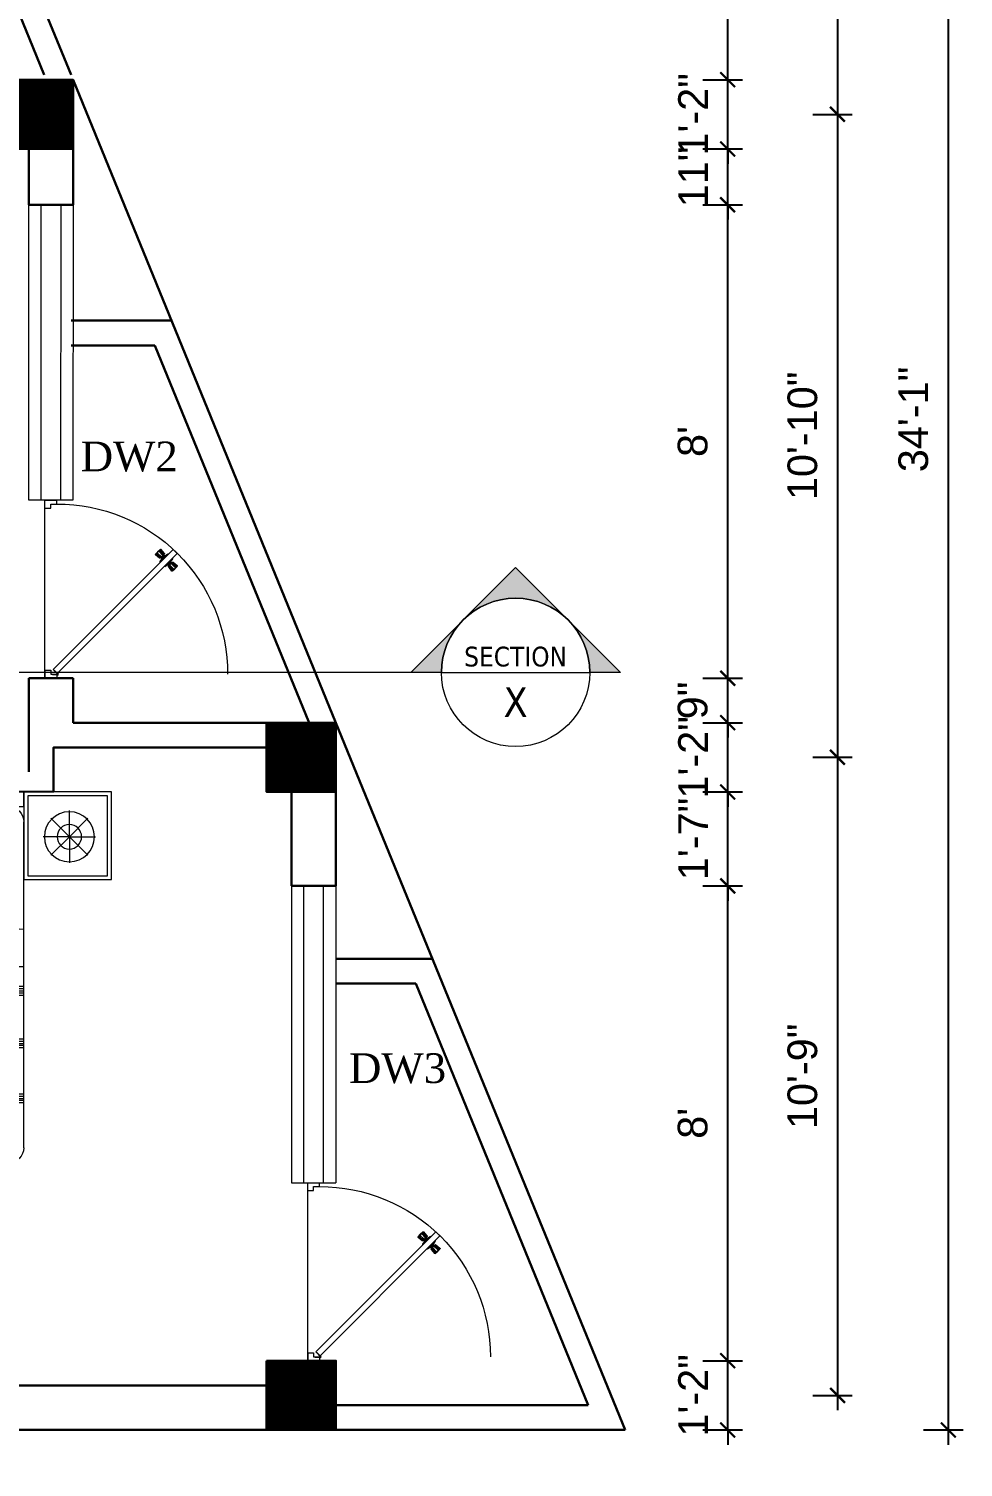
# Model space of a CAD drawing. Header units: inches. Extents: x -4737 to 13205, y 2479 to 13285.
# Drawn here: x -2718.2 to -2529.3, y 11344.9 to 11635.8 of the extents above; entities that cross this region are included whole.
import ezdxf
from ezdxf.enums import TextEntityAlignment as Align

# ---------------------------------------------------------------- set-up
doc = ezdxf.new("R2010")
doc.units = ezdxf.units.IN
doc.header["$MEASUREMENT"] = 0
doc.linetypes.add('HIDDEN2', pattern=[0.1875, 0.125, -0.0625])
for name, color, linetype, lineweight in [('A-FURN', 9, 'Continuous', 5), ('hatch-.09', 8, 'Continuous', 9), ('ns_DIMS', 1, 'Continuous', 0), ('ns_DIMS @ 1', 1, 'Continuous', 0), ('ns_TEXT', 7, 'Continuous', 13), ('PUERTAS', 7, 'Continuous', 9), ('WALL', 12, 'Continuous', 30), ('wall2', 1, 'Continuous', 15), ('windoow', 4, 'Continuous', 5)]:
    doc.layers.add(name, color=color, linetype=linetype, lineweight=lineweight)
doc.layers.add('furniture', color=253, linetype='Continuous')
doc.styles.add('arial 1000', font='arial.ttf')
doc.styles.get("Standard").update_dxf_attribs({"font": 'arial.ttf'})
doc.styles.add('Tahoma', font='tahoma.ttf')
doc.dimstyles.new("1-8'", dxfattribs={"dimtxt": 6, "dimasz": 3, "dimexe": 3, "dimexo": 6, "dimgap": 4, "dimtad": 1, "dimdec": 0, "dimzin": 0, "dimdsep": 46, "dimlunit": 4, "dimtxsty": 'arial 1000', "dimblk": 'ARCHTICK', "dimcen": 8, "dimdle": 3, "dimclrt": 7, "dimazin": 0, "dimtfac": 1, "dimtdec": 0, "dimtix": 1, "dimtmove": 2, "dimatfit": 3, "dimfxl": 5, "dimfxlon": 1, "dimarcsym": 0})

# ---------------------------------------------------------------- blocks, each defined once
blk = doc.blocks.new('A$C3AED30AC')
at = {"layer": 'A-FURN', "color": 147, "linetype": 'ByBlock'}
for p, q in [((0, 1532.2), (0, 1982.2)), ((0, 1982.2), (450, 1982.2)), ((450, 1982.2), (1949.6, 1982.2)), ((450, 1982.2), (450, 1532.2)), ((450, 1906), (450, 1982.2)), ((1949.6, 1982.2), (1949.6, 1532.2)), ((2399.6, 1982.2), (1949.6, 1982.2)), ((2399.6, 1532.2), (2399.6, 1982.2)), ((450, 1906), (1949.6, 1906)), ((450, 155.2), (450, 1829.8)), ((1949.6, 1829.8), (1949.6, 159)), ((450, 1532.2), (0, 1532.2)), ((1949.6, 1532.2), (2399.6, 1532.2)), ((1869.6, 79), (526.2, 79))]:
    blk.add_line(p, q, dxfattribs=at)
at = {"layer": 'A-FURN', "color": 8}
for p, q in [((20, 1552.2), (20, 1962.2)), ((20, 1962.2), (430, 1962.2)), ((430, 1962.2), (430, 1552.2)), ((1969.6, 1962.2), (1969.6, 1552.2)), ((2379.6, 1962.2), (1969.6, 1962.2)), ((2379.6, 1552.2), (2379.6, 1962.2)), ((430, 1552.2), (20, 1552.2)), ((1969.6, 1552.2), (2379.6, 1552.2))]:
    blk.add_line(p, q, dxfattribs=at)
at = {"layer": 'A-FURN', "color": 5, "linetype": 'ByBlock'}
for p, q in [((216, 1752.2), (121, 1847.2)), ((216, 1752.2), (216, 1886.6)), ((216, 1752.2), (311.1, 1847.2)), ((526.2, 1855.2), (526.2, 1499.6)), ((1189.3, 1855.2), (526.2, 1855.2)), ((1189.3, 1499.6), (1189.3, 1855.2)), ((1873.4, 1855.2), (1240.1, 1855.2)), ((1240.1, 1855.2), (1240.1, 1499.6)), ((1873.4, 1499.6), (1873.4, 1855.2)), ((2183.6, 1752.2), (2088.5, 1847.2)), ((2183.6, 1752.2), (2183.6, 1886.6)), ((2183.6, 1752.2), (2278.6, 1847.2)), ((216, 1752.2), (81.7, 1752.2)), ((216, 1752.2), (121, 1657.2)), ((216, 1752.2), (216, 1752.2)), ((216, 1752.2), (216, 1752.2)), ((216, 1752.2), (216, 1752.2)), ((216, 1752.2), (350.4, 1752.2)), ((216, 1752.2), (216, 1617.8)), ((216, 1752.2), (311.1, 1657.2)), ((2183.6, 1752.2), (2049.2, 1752.2)), ((2183.6, 1752.2), (2088.5, 1657.2)), ((2183.6, 1752.2), (2317.9, 1752.2)), ((2183.6, 1752.2), (2183.6, 1752.2)), ((2183.6, 1752.2), (2183.6, 1752.2)), ((2183.6, 1752.2), (2183.6, 1752.2)), ((2183.6, 1752.2), (2278.6, 1657.2)), ((2183.6, 1752.2), (2183.6, 1617.8)), ((526.2, 1499.6), (1189.3, 1499.6)), ((1240.1, 1499.6), (1873.4, 1499.6)), ((1573.7, 1448.8), (1949.6, 1448.8)), ((996, 1263.6), (1949.6, 1263.6))]:
    blk.add_line(p, q, dxfattribs=at)
at = {"layer": 'A-FURN', "color": 9}
for p, q in [((1163.2, 1835.2), (552.3, 1835.2)), ((1847.3, 1835.2), (1266.2, 1835.2)), ((552.3, 1519.6), (1163.2, 1519.6)), ((1266.2, 1519.6), (1847.3, 1519.6))]:
    blk.add_line(p, q, dxfattribs=at)
at = {"layer": 'A-FURN', "color": 8, "linetype": 'Continuous'}
for p, q in [((1335, 1263.6), (1335, 79)), ((1347, 1263.6), (1347, 79)), ((1359, 1263.6), (1359, 79)), ((1372.1, 1263.6), (1372.1, 79)), ((1384.1, 1263.6), (1384.1, 79)), ((1639.9, 1263.6), (1639.9, 79)), ((1651.9, 1263.6), (1651.9, 79)), ((1663.9, 1263.6), (1663.9, 79)), ((1676.9, 1263.6), (1676.9, 79)), ((1688.9, 1263.6), (1688.9, 79)), ((1029.9, 1223.1), (1029.9, 79)), ((1041.9, 1230), (1041.9, 79)), ((1053.9, 1237.2), (1053.9, 79)), ((1067, 1245.2), (1067, 79)), ((1079, 1252.8), (1079, 79)), ((722, 1114.6), (722, 79)), ((734, 1114.6), (734, 79)), ((746, 1114.6), (746, 79)), ((759.1, 1117.1), (759.1, 79)), ((771.1, 1120.2), (771.1, 79)), ((450, 983.2), (1949.6, 983.2)), ((450, 971.2), (1949.6, 971.2)), ((450, 959.2), (1949.6, 959.2)), ((450, 949.8), (1949.6, 949.8)), ((450, 937.8), (1949.6, 937.8)), ((450, 713), (1949.6, 713)), ((450, 701), (1949.6, 701)), ((450, 689), (1949.6, 689)), ((450, 679.6), (1949.6, 679.6)), ((450, 667.6), (1949.6, 667.6)), ((450, 431.1), (1949.6, 431.1)), ((450, 419.1), (1949.6, 419.1)), ((450, 407.1), (1949.6, 407.1)), ((450, 397.7), (1949.6, 397.7)), ((450, 385.7), (1949.6, 385.7))]:
    blk.add_line(p, q, dxfattribs=at)
at = {"layer": 'A-FURN', "color": 5, "linetype": 'ByBlock'}
for centre, radius in [((216, 1752.2), 128.5), ((2183.6, 1752.2), 128.5), ((216, 1752.2), 62.8), ((2183.6, 1752.2), 62.8)]:
    blk.add_circle(centre, radius, dxfattribs=at)
at = {"layer": 'A-FURN', "color": 147, "linetype": 'ByBlock'}
for centre, radius, start, end in [((526.2, 1829.8), 76.2, 90, 180), ((1873.4, 1829.8), 76.2, 0, 90), ((526.2, 155.2), 76.2, 180, 270), ((1869.6, 159), 80, 270, 0)]:
    blk.add_arc(centre, radius, start, end, dxfattribs=at)
at = {"layer": 'A-FURN', "color": 5, "linetype": 'ByBlock'}
for centre, radius, start, end in [((-83.4, 1677.4), 635, 343.7398, 16.2602), ((1798.9, 1677.4), 635, 163.73979, 196.26021), ((630.5, 1677.4), 635, 343.7398, 16.2602), ((2483, 1677.4), 635, 163.73979, 196.26021), ((193.9, 4688.5), 3422.4, 274.28895, 287.24996), ((1638.5, 177.4), 1271.4, 90.35642, 119.03891), ((1572.9, -870.3), 2319.1, 89.98014, 99.03119), ((485.1, 1886.5), 802.9, 267.49694, 311.91323)]:
    blk.add_arc(centre, radius, start, end, dxfattribs=at)
at = {"layer": 'A-FURN', "color": 9}
for centre, start, end in [((-83.4, 1677.4), 346.05939, 13.94061), ((1798.9, 1677.4), 166.05939, 193.94061), ((630.5, 1677.4), 346.05939, 13.94061), ((2483, 1677.4), 166.05939, 193.94061)]:
    blk.add_arc(centre, 655, start, end, dxfattribs=at)
blk = doc.blocks.new('3ft')
at = {"layer": 'PUERTAS', "color": 2}
for p, q in [((1.01, 2.52), (25.23, 26.74)), ((26.05, 25.92), (25.23, 26.74)), ((26.05, 25.92), (1.77, 1.64)), ((21.99, 26.11), (21.98, 26.13)), ((25.42, 22.68), (25.43, 22.67)), ((0, 2.4), (0, 0)), ((0.72, 2.4), (0, 2.4)), ((1.6, 0), (0, 0)), ((0.72, 1.52), (0.72, 2.44)), ((0.8, 1.52), (0.72, 1.52)), ((0.8, 1.52), (0.8, 2.41)), ((0.8, 1.2), (0.8, 1.52)), ((1.6, 1.2), (0.8, 1.2)), ((1.57, 1.84), (0.94, 2.47)), ((1.63, 1.89), (0.97, 2.55)), ((1.63, 1.89), (1.57, 1.84)), ((1.77, 1.64), (1.57, 1.84)), ((1.6, 0), (1.6, 1.2)), ((34.4, 0), (34.4, 1.2)), ((34.4, 1.2), (35.2, 1.2)), ((34.4, 0), (36, 0)), ((35.2, 1.2), (35.2, 2.4)), ((35.2, 2.4), (36, 2.4)), ((36, 0), (36, 2.4))]:
    blk.add_line(p, q, dxfattribs=at)
at = {"layer": 'PUERTAS', "color": 1}
for p, q in [((21.67, 25.73), (22.17, 26.23)), ((21.7, 25.82), (22.14, 26.26)), ((22.58, 26.7), (22.14, 26.26)), ((22.67, 26.73), (22.17, 26.23)), ((22.61, 26.67), (22.58, 26.7)), ((23.45, 25.91), (22.79, 26.73)), ((22.49, 24.95), (21.67, 25.61)), ((21.73, 25.79), (21.7, 25.82)), ((22.6, 24.96), (23.02, 25.38)), ((22.61, 24.25), (22.92, 24.72)), ((22.62, 24.13), (22.61, 24.14)), ((22.7, 25.07), (22.71, 25.06)), ((22.82, 25.06), (23.08, 25.32)), ((22.94, 24.95), (22.83, 25.07)), ((22.92, 24.72), (22.92, 24.72)), ((22.93, 24.94), (23.19, 25.21)), ((22.93, 24.84), (22.93, 24.83)), ((23.44, 25.81), (23.02, 25.38)), ((23.34, 25.58), (23.08, 25.32)), ((23.46, 25.47), (23.19, 25.21)), ((23.33, 25.7), (23.34, 25.69)), ((23.45, 25.46), (23.33, 25.57)), ((23.44, 23.31), (23.45, 23.3)), ((23.56, 23.3), (24.03, 23.61)), ((23.57, 25.47), (23.57, 25.47)), ((24.15, 25.79), (23.68, 25.48)), ((23.68, 25.48), (23.68, 25.48)), ((24.03, 23.61), (24.03, 23.62)), ((24.14, 23.62), (24.14, 23.62)), ((24.25, 23.62), (24.51, 23.89)), ((24.27, 25.78), (24.26, 25.79)), ((24.26, 23.29), (24.69, 23.71)), ((24.26, 23.63), (24.37, 23.52)), ((24.37, 23.52), (24.63, 23.77)), ((24.37, 23.4), (24.37, 23.4)), ((24.78, 24.15), (24.51, 23.89)), ((24.89, 24.03), (24.63, 23.77)), ((25.11, 24.14), (24.69, 23.71)), ((24.77, 24.14), (24.88, 24.03)), ((24.79, 24.38), (24.78, 24.37)), ((24.78, 24.26), (24.78, 24.26)), ((25.1, 24.84), (24.79, 24.38)), ((25, 24.03), (25, 24.03)), ((25.09, 24.96), (25.1, 24.95)), ((25.22, 24.14), (26.03, 23.48)), ((26.04, 23.37), (25.54, 22.86)), ((26.01, 23.27), (25.57, 22.83)), ((25.98, 23.3), (26.01, 23.27)), ((24.26, 23.18), (24.92, 22.37)), ((25.04, 22.36), (25.54, 22.86)), ((25.1, 22.42), (25.13, 22.39)), ((25.13, 22.39), (25.57, 22.83))]:
    blk.add_line(p, q, dxfattribs=at)
at = {"layer": 'PUERTAS', "color": 8}
for p, q in [((22.13, 26.28), (21.98, 26.13)), ((22.13, 26.28), (22.27, 26.42)), ((22.29, 26.41), (22.27, 26.42)), ((23.16, 25.52), (22.34, 26.39)), ((23.3, 25.66), (22.5, 26.56)), ((23.41, 25.77), (22.65, 26.71)), ((23.46, 25.83), (22.72, 26.75)), ((22.57, 24.94), (21.65, 25.68)), ((22.63, 24.99), (21.69, 25.75)), ((22.74, 25.1), (21.84, 25.9)), ((22.88, 25.24), (22.01, 26.06)), ((22.69, 24.32), (23.02, 24.83)), ((22.95, 24.96), (22.84, 25.07)), ((22.98, 24.99), (22.86, 25.1)), ((23.03, 25.04), (22.91, 25.15)), ((22.91, 24.53), (23.1, 24.91)), ((23.11, 25.12), (22.99, 25.23)), ((23.13, 24.76), (23.18, 24.99)), ((23.28, 25.3), (23.17, 25.41)), ((23.36, 25.37), (23.25, 25.49)), ((23.31, 24.94), (23.28, 25.08)), ((23.41, 25.43), (23.3, 25.54)), ((23.46, 25.09), (23.32, 25.13)), ((23.44, 25.45), (23.33, 25.56)), ((23.64, 25.27), (23.41, 25.22)), ((23.87, 25.49), (23.49, 25.3)), ((24.08, 25.71), (23.57, 25.38)), ((23.63, 23.38), (24.14, 23.72)), ((23.84, 23.6), (24.22, 23.79)), ((24.07, 23.82), (24.3, 23.88)), ((24.25, 24), (24.39, 23.97)), ((24.27, 23.64), (24.38, 23.53)), ((24.3, 23.67), (24.41, 23.56)), ((24.3, 23.32), (25.06, 22.38)), ((24.35, 23.72), (24.46, 23.61)), ((24.4, 24.15), (24.43, 24.01)), ((24.41, 23.43), (25.2, 22.53)), ((24.43, 23.8), (24.54, 23.69)), ((24.58, 24.33), (24.52, 24.1)), ((24.55, 23.57), (25.37, 22.7)), ((24.6, 23.97), (24.72, 23.86)), ((24.8, 24.56), (24.61, 24.18)), ((25.02, 24.77), (24.68, 24.26)), ((24.68, 24.05), (24.79, 23.94)), ((24.73, 24.1), (24.85, 23.99)), ((24.76, 24.13), (24.87, 24.02)), ((24.83, 23.85), (25.7, 23.03)), ((24.97, 23.99), (25.87, 23.2)), ((25.08, 24.1), (26.02, 23.34)), ((25.14, 24.15), (26.06, 23.41)), ((24.25, 23.26), (24.99, 22.34)), ((25.58, 22.82), (25.43, 22.67)), ((25.58, 22.82), (25.73, 22.97)), ((25.72, 22.98), (25.73, 22.97)), ((0, 0), (36, 0))]:
    blk.add_line(p, q, dxfattribs=at)
at = {"layer": 'PUERTAS', "color": 2}
for radius in [0.155, 0.0752]:
    blk.add_circle((0.82, 2.56), radius, dxfattribs=at)
at = {"layer": 'PUERTAS', "color": 8}
blk.add_arc((0.82, 2.56), 34.38, 359.7285, 90.0333, dxfattribs=at)
at = {"layer": 'PUERTAS', "color": 1}
for centre, start, end in [((22.73, 26.68), 38.9236, 135), ((22.54, 25.01), 231.0764, 315), ((22.67, 24.2), 135, 225), ((22.77, 25.12), 225, 315), ((22.99, 24.89), 135, 219.7428), ((22.87, 24.78), 315, 39.7428), ((23.28, 25.63), 315, 45), ((23.39, 25.86), 315, 38.9236), ((23.51, 23.36), 225, 315), ((23.51, 25.41), 50.2572, 135), ((23.62, 25.53), 230.2572, 315), ((24.09, 23.56), 50.2572, 135), ((24.2, 23.68), 230.2572, 315), ((24.2, 25.73), 45, 135), ((24.32, 23.23), 135, 218.9236), ((24.42, 23.46), 135, 225), ((24.84, 24.31), 135, 219.7428), ((24.72, 24.21), 315, 39.7428), ((24.94, 23.98), 45, 135), ((25.04, 24.89), 315, 45), ((25.17, 24.08), 51.0764, 135), ((25.98, 23.42), 315, 51.0764), ((24.98, 22.42), 218.9236, 315)]:
    blk.add_arc(centre, 0.08, start, end, dxfattribs=at)
blk = doc.blocks.new('*U36')
at = {"color": 3}
blk.add_blockref('3ft', (0, 0), dxfattribs=at)
blk = doc.blocks.new('_ArchTick')
at = {"color": 0, "const_width": 0.15}
blk.add_lwpolyline([(-0.5, -0.5), (0.5, 0.5)], dxfattribs=at)
blk = doc.blocks.new('*D868')
at = {"layer": 'Defpoints', "color": 0, "transparency": 16777216}
for p in [(-2656.1, 11366.48), (-2576.88, 11366.48), (-2656.1, 11352.48)]:
    blk.add_point(p, dxfattribs=at)
at = {"layer": 'ns_DIMS', "color": 0, "lineweight": -2, "transparency": 16777216}
for p, q in [((-2576.88, 11366.48), (-2576.88, 11369.48)), ((-2581.88, 11366.48), (-2573.88, 11366.48)), ((-2576.88, 11352.48), (-2576.88, 11366.48)), ((-2581.88, 11352.48), (-2573.88, 11352.48)), ((-2576.88, 11352.48), (-2576.88, 11349.48))]:
    blk.add_line(p, q, dxfattribs=at)
at = {"layer": 'ns_DIMS', "color": 0, "lineweight": -2, "transparency": 16777216, "xscale": 3, "yscale": 3, "zscale": 3}
for p, rotation in [((-2576.88, 11366.48), 270), ((-2576.88, 11352.48), 90)]:
    blk.add_blockref('_ArchTick', p, dxfattribs=dict(at, rotation=rotation))
at = {"layer": 'ns_DIMS', "color": 7, "transparency": 16777216, "insert": (-2583.89, 11359.48), "char_height": 6, "attachment_point": 5, "rotation": 90, "style": 'arial 1000'}
blk.add_mtext('1\'-2"', dxfattribs=at)
blk = doc.blocks.new('*D869')
at = {"layer": 'Defpoints', "color": 0, "transparency": 16777216}
for p in [(-2656.1, 11462.48), (-2576.88, 11462.48), (-2656.1, 11366.48)]:
    blk.add_point(p, dxfattribs=at)
at = {"layer": 'ns_DIMS', "color": 0, "lineweight": -2, "transparency": 16777216}
for p, q in [((-2576.88, 11363.48), (-2576.88, 11465.48)), ((-2581.88, 11462.48), (-2573.88, 11462.48)), ((-2581.88, 11366.48), (-2573.88, 11366.48))]:
    blk.add_line(p, q, dxfattribs=at)
at = {"layer": 'ns_DIMS', "color": 0, "lineweight": -2, "transparency": 16777216, "xscale": 3, "yscale": 3, "zscale": 3}
for p, rotation in [((-2576.88, 11462.48), 90), ((-2576.88, 11366.48), 270)]:
    blk.add_blockref('_ArchTick', p, dxfattribs=dict(at, rotation=rotation))
at = {"layer": 'ns_DIMS', "color": 7, "transparency": 16777216, "insert": (-2583.94, 11414.48), "char_height": 6, "attachment_point": 5, "rotation": 90, "style": 'arial 1000'}
blk.add_mtext("8'", dxfattribs=at)
blk = doc.blocks.new('*D870')
at = {"layer": 'Defpoints', "color": 0, "transparency": 16777216}
for p in [(-2656.1, 11481.48), (-2576.88, 11481.48), (-2656.1, 11462.48)]:
    blk.add_point(p, dxfattribs=at)
at = {"layer": 'ns_DIMS', "color": 0, "lineweight": -2, "transparency": 16777216}
for p, q in [((-2576.88, 11481.48), (-2576.88, 11484.48)), ((-2581.88, 11481.48), (-2573.88, 11481.48)), ((-2576.88, 11462.48), (-2576.88, 11481.48)), ((-2581.88, 11462.48), (-2573.88, 11462.48)), ((-2576.88, 11462.48), (-2576.88, 11459.48))]:
    blk.add_line(p, q, dxfattribs=at)
at = {"layer": 'ns_DIMS', "color": 0, "lineweight": -2, "transparency": 16777216, "xscale": 3, "yscale": 3, "zscale": 3}
for p, rotation in [((-2576.88, 11481.48), 270), ((-2576.88, 11462.48), 90)]:
    blk.add_blockref('_ArchTick', p, dxfattribs=dict(at, rotation=rotation))
at = {"layer": 'ns_DIMS', "color": 7, "transparency": 16777216, "insert": (-2583.89, 11471.98), "char_height": 6, "attachment_point": 5, "rotation": 90, "style": 'arial 1000'}
blk.add_mtext('1\'-7"', dxfattribs=at)
blk = doc.blocks.new('*D871')
at = {"layer": 'Defpoints', "color": 0, "transparency": 16777216}
for p in [(-2656.1, 11495.48), (-2576.88, 11495.48), (-2656.1, 11481.48)]:
    blk.add_point(p, dxfattribs=at)
at = {"layer": 'ns_DIMS', "color": 0, "lineweight": -2, "transparency": 16777216}
for p, q in [((-2576.88, 11495.48), (-2576.88, 11498.48)), ((-2581.88, 11495.48), (-2573.88, 11495.48)), ((-2576.88, 11481.48), (-2576.88, 11495.48)), ((-2581.88, 11481.48), (-2573.88, 11481.48)), ((-2576.88, 11481.48), (-2576.88, 11478.48))]:
    blk.add_line(p, q, dxfattribs=at)
at = {"layer": 'ns_DIMS', "color": 0, "lineweight": -2, "transparency": 16777216, "xscale": 3, "yscale": 3, "zscale": 3}
for p, rotation in [((-2576.88, 11495.48), 270), ((-2576.88, 11481.48), 90)]:
    blk.add_blockref('_ArchTick', p, dxfattribs=dict(at, rotation=rotation))
at = {"layer": 'ns_DIMS', "color": 7, "transparency": 16777216, "insert": (-2583.89, 11488.48), "char_height": 6, "attachment_point": 5, "rotation": 90, "style": 'arial 1000'}
blk.add_mtext('1\'-2"', dxfattribs=at)
blk = doc.blocks.new('*D773')
at = {"layer": 'Defpoints', "color": 0, "transparency": 16777216}
for p in [(-2709.24, 11600.19), (-2576.88, 11600.19), (-2709.19, 11504.48)]:
    blk.add_point(p, dxfattribs=at)
at = {"layer": 'ns_DIMS', "color": 0, "lineweight": -2, "transparency": 16777216}
for p, q in [((-2576.88, 11501.48), (-2576.88, 11603.19)), ((-2581.88, 11600.19), (-2573.88, 11600.19)), ((-2581.88, 11504.48), (-2573.88, 11504.48))]:
    blk.add_line(p, q, dxfattribs=at)
at = {"layer": 'ns_DIMS', "color": 0, "lineweight": -2, "transparency": 16777216, "xscale": 3, "yscale": 3, "zscale": 3}
for p, rotation in [((-2576.88, 11600.19), 90), ((-2576.88, 11504.48), 270)]:
    blk.add_blockref('_ArchTick', p, dxfattribs=dict(at, rotation=rotation))
at = {"layer": 'ns_DIMS', "color": 7, "transparency": 16777216, "insert": (-2583.94, 11552.33), "char_height": 6, "attachment_point": 5, "rotation": 90, "style": 'arial 1000'}
blk.add_mtext("8'", dxfattribs=at)
blk = doc.blocks.new('*D774')
at = {"layer": 'Defpoints', "color": 0, "transparency": 16777216}
for p in [(-2709.24, 11625.48), (-2576.88, 11625.48), (-2709.24, 11611.48)]:
    blk.add_point(p, dxfattribs=at)
at = {"layer": 'ns_DIMS', "color": 0, "lineweight": -2, "transparency": 16777216}
for p, q in [((-2576.88, 11625.48), (-2576.88, 11628.48)), ((-2581.88, 11625.48), (-2573.88, 11625.48)), ((-2576.88, 11611.48), (-2576.88, 11625.48)), ((-2581.88, 11611.48), (-2573.88, 11611.48)), ((-2576.88, 11611.48), (-2576.88, 11608.48))]:
    blk.add_line(p, q, dxfattribs=at)
at = {"layer": 'ns_DIMS', "color": 0, "lineweight": -2, "transparency": 16777216, "xscale": 3, "yscale": 3, "zscale": 3}
for p, rotation in [((-2576.88, 11625.48), 270), ((-2576.88, 11611.48), 90)]:
    blk.add_blockref('_ArchTick', p, dxfattribs=dict(at, rotation=rotation))
at = {"layer": 'ns_DIMS', "color": 7, "transparency": 16777216, "insert": (-2583.89, 11618.48), "char_height": 6, "attachment_point": 5, "rotation": 90, "style": 'arial 1000'}
blk.add_mtext('1\'-2"', dxfattribs=at)
blk = doc.blocks.new('*D872')
at = {"layer": 'Defpoints', "color": 0, "transparency": 16777216}
for p in [(-2764.7, 11732.28), (-2576.88, 11732.28), (-2709.24, 11625.48)]:
    blk.add_point(p, dxfattribs=at)
at = {"layer": 'ns_DIMS', "color": 0, "lineweight": -2, "transparency": 16777216}
for p, q in [((-2576.88, 11622.48), (-2576.88, 11735.28)), ((-2581.88, 11732.28), (-2573.88, 11732.28)), ((-2581.88, 11625.48), (-2573.88, 11625.48))]:
    blk.add_line(p, q, dxfattribs=at)
at = {"layer": 'ns_DIMS', "color": 0, "lineweight": -2, "transparency": 16777216, "xscale": 3, "yscale": 3, "zscale": 3}
for p, rotation in [((-2576.88, 11732.28), 90), ((-2576.88, 11625.48), 270)]:
    blk.add_blockref('_ArchTick', p, dxfattribs=dict(at, rotation=rotation))
at = {"layer": 'ns_DIMS', "color": 7, "transparency": 16777216, "insert": (-2583.94, 11678.88), "char_height": 6, "attachment_point": 5, "rotation": 90, "style": 'arial 1000'}
blk.add_mtext('8\'-11"', dxfattribs=at)
blk = doc.blocks.new('*D875')
at = {"layer": 'Defpoints', "color": 0, "transparency": 16777216}
for p in [(-2764.7, 11753.93), (-2709.24, 11618.48), (-2554.68, 11618.48)]:
    blk.add_point(p, dxfattribs=at)
at = {"layer": 'ns_DIMS', "color": 0, "lineweight": -2, "transparency": 16777216}
for p, q in [((-2554.68, 11756.93), (-2554.68, 11615.48)), ((-2559.68, 11753.93), (-2551.68, 11753.93)), ((-2559.68, 11618.48), (-2551.68, 11618.48))]:
    blk.add_line(p, q, dxfattribs=at)
at = {"layer": 'ns_DIMS', "color": 0, "lineweight": -2, "transparency": 16777216, "xscale": 3, "yscale": 3, "zscale": 3}
for p, rotation in [((-2554.68, 11753.93), 90), ((-2554.68, 11618.48), 270)]:
    blk.add_blockref('_ArchTick', p, dxfattribs=dict(at, rotation=rotation))
at = {"layer": 'ns_DIMS', "color": 7, "transparency": 16777216, "insert": (-2561.75, 11686.2), "char_height": 6, "attachment_point": 5, "rotation": 90, "style": 'arial 1000'}
blk.add_mtext('11\'-3"', dxfattribs=at)
blk = doc.blocks.new('*D876')
at = {"layer": 'Defpoints', "color": 0, "transparency": 16777216}
for p in [(-2709.24, 11618.48), (-2656.1, 11488.48), (-2554.68, 11488.48)]:
    blk.add_point(p, dxfattribs=at)
at = {"layer": 'ns_DIMS', "color": 0, "lineweight": -2, "transparency": 16777216}
for p, q in [((-2554.68, 11621.48), (-2554.68, 11485.48)), ((-2559.68, 11618.48), (-2551.68, 11618.48)), ((-2559.68, 11488.48), (-2551.68, 11488.48))]:
    blk.add_line(p, q, dxfattribs=at)
at = {"layer": 'ns_DIMS', "color": 0, "lineweight": -2, "transparency": 16777216, "xscale": 3, "yscale": 3, "zscale": 3}
for p, rotation in [((-2554.68, 11618.48), 90), ((-2554.68, 11488.48), 270)]:
    blk.add_blockref('_ArchTick', p, dxfattribs=dict(at, rotation=rotation))
at = {"layer": 'ns_DIMS', "color": 7, "transparency": 16777216, "insert": (-2561.75, 11553.48), "char_height": 6, "attachment_point": 5, "rotation": 90, "style": 'arial 1000'}
blk.add_mtext('10\'-10"', dxfattribs=at)
blk = doc.blocks.new('*D877')
at = {"layer": 'Defpoints', "color": 0, "transparency": 16777216}
for p in [(-2656.1, 11488.48), (-2656.1, 11359.48), (-2554.68, 11359.48)]:
    blk.add_point(p, dxfattribs=at)
at = {"layer": 'ns_DIMS', "color": 0, "lineweight": -2, "transparency": 16777216}
for p, q in [((-2554.68, 11491.48), (-2554.68, 11356.48)), ((-2559.68, 11488.48), (-2551.68, 11488.48)), ((-2559.68, 11359.48), (-2551.68, 11359.48))]:
    blk.add_line(p, q, dxfattribs=at)
at = {"layer": 'ns_DIMS', "color": 0, "lineweight": -2, "transparency": 16777216, "xscale": 3, "yscale": 3, "zscale": 3}
for p, rotation in [((-2554.68, 11488.48), 90), ((-2554.68, 11359.48), 270)]:
    blk.add_blockref('_ArchTick', p, dxfattribs=dict(at, rotation=rotation))
at = {"layer": 'ns_DIMS', "color": 7, "transparency": 16777216, "insert": (-2561.75, 11423.98), "char_height": 6, "attachment_point": 5, "rotation": 90, "style": 'arial 1000'}
blk.add_mtext('10\'-9"', dxfattribs=at)
blk = doc.blocks.new('*D775')
at = {"layer": 'Defpoints', "color": 0, "transparency": 16777216}
for p in [(-2764.7, 11761.13), (-2532.26, 11761.13), (-2656.1, 11352.48)]:
    blk.add_point(p, dxfattribs=at)
at = {"layer": 'ns_DIMS', "color": 0, "lineweight": -2, "transparency": 16777216}
for p, q in [((-2532.26, 11349.48), (-2532.26, 11764.13)), ((-2537.26, 11761.13), (-2529.26, 11761.13)), ((-2537.26, 11352.48), (-2529.26, 11352.48))]:
    blk.add_line(p, q, dxfattribs=at)
at = {"layer": 'ns_DIMS', "color": 0, "lineweight": -2, "transparency": 16777216, "xscale": 3, "yscale": 3, "zscale": 3}
for p, rotation in [((-2532.26, 11761.13), 90), ((-2532.26, 11352.48), 270)]:
    blk.add_blockref('_ArchTick', p, dxfattribs=dict(at, rotation=rotation))
at = {"layer": 'ns_DIMS', "color": 7, "transparency": 16777216, "insert": (-2539.32, 11556.8), "char_height": 6, "attachment_point": 5, "rotation": 90, "style": 'arial 1000'}
blk.add_mtext('34\'-1"', dxfattribs=at)
blk = doc.blocks.new('*D788')
at = {"layer": 'Defpoints', "color": 0, "transparency": 16777216}
for p in [(-2831.95, 11352.48), (-2670.1, 11352.48), (-2670.1, 11331.34)]:
    blk.add_point(p, dxfattribs=at)
at = {"layer": 'ns_DIMS', "color": 0, "lineweight": -2, "transparency": 16777216}
for p, q in [((-2831.95, 11336.34), (-2831.95, 11328.34)), ((-2670.1, 11336.34), (-2670.1, 11328.34)), ((-2834.95, 11331.34), (-2667.1, 11331.34))]:
    blk.add_line(p, q, dxfattribs=at)
at = {"layer": 'ns_DIMS', "color": 0, "lineweight": -2, "transparency": 16777216, "xscale": 3, "yscale": 3, "zscale": 3, "rotation": 180}
blk.add_blockref('_ArchTick', (-2831.95, 11331.34), dxfattribs=at)
at = {"layer": 'ns_DIMS', "color": 0, "lineweight": -2, "transparency": 16777216, "xscale": 3, "yscale": 3, "zscale": 3}
blk.add_blockref('_ArchTick', (-2670.1, 11331.34), dxfattribs=at)
at = {"layer": 'ns_DIMS', "color": 7, "transparency": 16777216, "insert": (-2751.03, 11338.41), "char_height": 6, "attachment_point": 5, "style": 'arial 1000'}
blk.add_mtext('13\'-6"', dxfattribs=at)
blk = doc.blocks.new('*D789')
at = {"layer": 'Defpoints', "color": 0, "transparency": 16777216}
for p in [(-2670.1, 11352.48), (-2656.1, 11352.48), (-2656.1, 11331.34)]:
    blk.add_point(p, dxfattribs=at)
at = {"layer": 'ns_DIMS', "color": 0, "lineweight": -2, "transparency": 16777216}
for p, q in [((-2670.1, 11336.34), (-2670.1, 11328.34)), ((-2656.1, 11336.34), (-2656.1, 11328.34)), ((-2670.1, 11331.34), (-2673.1, 11331.34)), ((-2670.1, 11331.34), (-2656.1, 11331.34)), ((-2656.1, 11331.34), (-2653.1, 11331.34))]:
    blk.add_line(p, q, dxfattribs=at)
at = {"layer": 'ns_DIMS', "color": 0, "lineweight": -2, "transparency": 16777216, "xscale": 3, "yscale": 3, "zscale": 3}
blk.add_blockref('_ArchTick', (-2670.1, 11331.34), dxfattribs=at)
at = {"layer": 'ns_DIMS', "color": 0, "lineweight": -2, "transparency": 16777216, "xscale": 3, "yscale": 3, "zscale": 3, "rotation": 180}
blk.add_blockref('_ArchTick', (-2656.1, 11331.34), dxfattribs=at)
at = {"layer": 'ns_DIMS', "color": 7, "transparency": 16777216, "insert": (-2663.1, 11338.35), "char_height": 6, "attachment_point": 5, "style": 'arial 1000'}
blk.add_mtext('1\'-2"', dxfattribs=at)
blk = doc.blocks.new('*D791')
at = {"layer": 'Defpoints', "color": 0, "transparency": 16777216}
for p in [(-2838.95, 11352.48), (-2661.41, 11352.48), (-2661.41, 11311.58)]:
    blk.add_point(p, dxfattribs=at)
at = {"layer": 'ns_DIMS', "color": 0, "lineweight": -2, "transparency": 16777216}
for p, q in [((-2838.95, 11316.58), (-2838.95, 11308.58)), ((-2661.41, 11316.58), (-2661.41, 11308.58)), ((-2841.95, 11311.58), (-2658.41, 11311.58))]:
    blk.add_line(p, q, dxfattribs=at)
at = {"layer": 'ns_DIMS', "color": 0, "lineweight": -2, "transparency": 16777216, "xscale": 3, "yscale": 3, "zscale": 3, "rotation": 180}
blk.add_blockref('_ArchTick', (-2838.95, 11311.58), dxfattribs=at)
at = {"layer": 'ns_DIMS', "color": 0, "lineweight": -2, "transparency": 16777216, "xscale": 3, "yscale": 3, "zscale": 3}
blk.add_blockref('_ArchTick', (-2661.41, 11311.58), dxfattribs=at)
at = {"layer": 'ns_DIMS', "color": 7, "transparency": 16777216, "insert": (-2750.18, 11318.65), "char_height": 6, "attachment_point": 5, "style": 'arial 1000'}
blk.add_mtext('14\'-10"', dxfattribs=at)
blk = doc.blocks.new('*D792')
at = {"layer": 'Defpoints', "color": 0, "transparency": 16777216}
for p in [(-2966.86, 11352.48), (-2656.1, 11352.48), (-2656.1, 11293.32)]:
    blk.add_point(p, dxfattribs=at)
at = {"layer": 'ns_DIMS', "color": 0, "lineweight": -2, "transparency": 16777216}
for p, q in [((-2966.86, 11298.32), (-2966.86, 11290.32)), ((-2656.1, 11298.32), (-2656.1, 11290.32)), ((-2969.86, 11293.32), (-2653.1, 11293.32))]:
    blk.add_line(p, q, dxfattribs=at)
at = {"layer": 'ns_DIMS', "color": 0, "lineweight": -2, "transparency": 16777216, "xscale": 3, "yscale": 3, "zscale": 3, "rotation": 180}
blk.add_blockref('_ArchTick', (-2966.86, 11293.32), dxfattribs=at)
at = {"layer": 'ns_DIMS', "color": 0, "lineweight": -2, "transparency": 16777216, "xscale": 3, "yscale": 3, "zscale": 3}
blk.add_blockref('_ArchTick', (-2656.1, 11293.32), dxfattribs=at)
at = {"layer": 'ns_DIMS', "color": 7, "transparency": 16777216, "insert": (-2811.48, 11300.39), "char_height": 6, "attachment_point": 5, "style": 'arial 1000'}
blk.add_mtext('25\'-11"', dxfattribs=at)
blk = doc.blocks.new('*U53')
h = blk.add_hatch(color=256)
edge = h.paths.add_edge_path()
edge.add_line((-0.3125, 0), (-0.4419, 0))
edge.add_line((-0.4419, 0), (0, 0.4419))
edge.add_line((0, 0.4419), (0.4419, 0))
edge.add_line((0.4419, 0), (0.3125, 0))
edge.add_arc((0, 0), 0.3125, 360, 540)
at = {"linetype": 'HIDDEN2', "ltscale": 100}
blk.add_line((-0.3125, 0), (-7.7473, 0), dxfattribs=at)
blk.add_line((-0.3125, 0), (0.3125, 0))
blk.add_lwpolyline([(-0.3125, 0), (-0.4419, 0), (0, 0.4419), (0.4419, 0), (0.3125, 0, 1)], format="xyb", close=True)
blk.add_circle((0, 0), 0.3125)
at = {"style": 'Tahoma', "flags": 8}
blk.add_attdef('VIEWNUMBER', text='', height=0.125, dxfattribs=at).set_placement((0, 0), align=Align.BOTTOM_CENTER)
blk.add_attdef('SHEETNUMBER', text='', height=0.125, dxfattribs=at).set_placement((0, -0.0625), align=Align.TOP_CENTER)
blk = doc.blocks.new('*D836')
at = {"layer": 'Defpoints', "color": 0, "transparency": 16777216}
for p in [(-2709.24, 11611.48), (-2576.88, 11611.48), (-2709.24, 11600.19)]:
    blk.add_point(p, dxfattribs=at)
at = {"layer": 'ns_DIMS', "color": 0, "lineweight": -2, "transparency": 16777216}
for p, q in [((-2576.88, 11611.48), (-2576.88, 11614.48)), ((-2581.88, 11611.48), (-2573.88, 11611.48)), ((-2576.88, 11600.19), (-2576.88, 11611.48)), ((-2581.88, 11600.19), (-2573.88, 11600.19)), ((-2576.88, 11600.19), (-2576.88, 11597.19))]:
    blk.add_line(p, q, dxfattribs=at)
at = {"layer": 'ns_DIMS', "color": 0, "lineweight": -2, "transparency": 16777216, "xscale": 3, "yscale": 3, "zscale": 3}
for p, rotation in [((-2576.88, 11611.48), 270), ((-2576.88, 11600.19), 90)]:
    blk.add_blockref('_ArchTick', p, dxfattribs=dict(at, rotation=rotation))
at = {"layer": 'ns_DIMS', "color": 7, "transparency": 16777216, "insert": (-2583.89, 11605.83), "char_height": 6, "attachment_point": 5, "rotation": 90, "style": 'arial 1000'}
blk.add_mtext('11"', dxfattribs=at)
blk = doc.blocks.new('*D901')
at = {"layer": 'Defpoints', "color": 0, "transparency": 16777216}
for p in [(-2709.19, 11504.48), (-2576.88, 11504.48), (-2656.1, 11495.48)]:
    blk.add_point(p, dxfattribs=at)
at = {"layer": 'ns_DIMS', "color": 0, "lineweight": -2, "transparency": 16777216}
for p, q in [((-2576.88, 11504.48), (-2576.88, 11507.48)), ((-2581.88, 11504.48), (-2573.88, 11504.48)), ((-2576.88, 11495.48), (-2576.88, 11504.48)), ((-2581.88, 11495.48), (-2573.88, 11495.48)), ((-2576.88, 11495.48), (-2576.88, 11492.48))]:
    blk.add_line(p, q, dxfattribs=at)
at = {"layer": 'ns_DIMS', "color": 0, "lineweight": -2, "transparency": 16777216, "xscale": 3, "yscale": 3, "zscale": 3}
for p, rotation in [((-2576.88, 11504.48), 270), ((-2576.88, 11495.48), 90)]:
    blk.add_blockref('_ArchTick', p, dxfattribs=dict(at, rotation=rotation))
at = {"layer": 'ns_DIMS', "color": 7, "transparency": 16777216, "insert": (-2583.94, 11499.98), "char_height": 6, "attachment_point": 5, "rotation": 90, "style": 'arial 1000'}
blk.add_mtext('9"', dxfattribs=at)

msp = doc.modelspace()

# ---------------------------------------------------------------- hatches: boundary and pattern name
at = {"layer": 'hatch-.09'}
h = msp.add_hatch(dxfattribs=at)
h.set_pattern_fill('ANSI31', color=256)
h.set_pattern_definition([(45, (-18155.63019, 11335.34088), (-0.0883883476, 0.0883883476), [])])
h.paths.add_polyline_path([(-2709.24, 11625.48), (-2723.24, 11625.48), (-2723.24, 11611.48), (-2709.24, 11611.48)])
h = msp.add_hatch(dxfattribs=at)
h.set_pattern_fill('ANSI31', color=256)
h.set_pattern_definition([(45, (-18102.48463, 11205.34088), (-0.0883883476, 0.0883883476), [])])
h.paths.add_polyline_path([(-2656.1, 11495.48), (-2670.1, 11495.48), (-2670.1, 11481.48), (-2656.1, 11481.48)])
h = msp.add_hatch(dxfattribs=at)
h.set_pattern_fill('ANSI31', color=256)
h.set_pattern_definition([(45, (-18102.48463, 11076.34088), (-0.0883883476, 0.0883883476), [])])
h.paths.add_polyline_path([(-2656.1, 11366.48), (-2670.1, 11366.48), (-2670.1, 11352.48), (-2656.1, 11352.48)])

# ---------------------------------------------------------------- linework, layer by layer
at = {"layer": 'WALL'}
for p, q in [((-2764.7, 11761.13), (-2709.65, 11626.48)), ((-2744.05, 11697.42), (-2715.05, 11626.48)), ((-2709.65, 11625.48), (-2764.7, 11625.48)), ((-2709.24, 11625.48), (-2709.24, 11600.19)), ((-2709.24, 11625.48), (-2656.1, 11495.48)), ((-2718.17, 11611.48), (-2718.17, 11600.19)), ((-2718.17, 11600.19), (-2709.24, 11600.19)), ((-2689.33, 11576.77), (-2709.65, 11576.77)), ((-2692.69, 11571.77), (-2709.65, 11571.77)), ((-2692.69, 11571.77), (-2661.5, 11495.48)), ((-2718.19, 11504.48), (-2718.2, 11485.53)), ((-2718.19, 11504.48), (-2709.19, 11504.48)), ((-2709.19, 11504.48), (-2709.19, 11495.48)), ((-2670.1, 11495.48), (-2709.19, 11495.48)), ((-2656.1, 11462.48), (-2656.1, 11495.48)), ((-2656.1, 11495.48), (-2597.64, 11352.48)), ((-2665.1, 11462.48), (-2665.1, 11481.48)), ((-2665.1, 11462.48), (-2656.1, 11462.48)), ((-2636.59, 11447.77), (-2656.1, 11447.77)), ((-2639.95, 11442.77), (-2656.1, 11442.77)), ((-2639.95, 11442.77), (-2605.08, 11357.48)), ((-2834.2, 11361.48), (-2670.1, 11361.48)), ((-2834.2, 11361.48), (-2670.1, 11361.48)), ((-2605.08, 11357.48), (-2656.1, 11357.48)), ((-2966.86, 11352.48), (-2661.41, 11352.48)), ((-2597.64, 11352.48), (-2656.1, 11352.48))]:
    msp.add_line(p, q, dxfattribs=at)
for points in [[(-2723.24, 11625.48), (-2709.24, 11625.48), (-2709.24, 11611.48), (-2723.24, 11611.48)], [(-2670.1, 11495.48), (-2656.1, 11495.48), (-2656.1, 11481.48), (-2670.1, 11481.48)], [(-2670.1, 11366.48), (-2656.1, 11366.48), (-2656.1, 11352.48), (-2670.1, 11352.48)]]:
    msp.add_lwpolyline(points, close=True, dxfattribs=at)
msp.add_lwpolyline([(-2670.1, 11490.48), (-2713.19, 11490.48), (-2713.2, 11481.52), (-2795.95, 11481.62)], dxfattribs=at)
at = {"layer": 'wall2'}
for p, q in [((-2665.1, 11462.48), (-2665.1, 11402.48)), ((-2656.1, 11462.48), (-2656.1, 11402.48)), ((-2665.1, 11402.48), (-2656.1, 11402.48))]:
    msp.add_line(p, q, dxfattribs=at)
msp.add_lwpolyline([(-2718.17, 11600.19), (-2709.24, 11600.19), (-2709.26, 11540.48), (-2718.19, 11540.48)], close=True, dxfattribs=at)
at = {"layer": 'windoow'}
for p, q in [((-2715.69, 11540.48), (-2715.67, 11600.19)), ((-2711.69, 11540.48), (-2711.67, 11600.19)), ((-2662.6, 11402.48), (-2662.6, 11462.48)), ((-2658.6, 11402.48), (-2658.6, 11462.48))]:
    msp.add_line(p, q, dxfattribs=at)

# ---------------------------------------------------------------- block references
at = {"layer": 'furniture', "xscale": -0.03937007859349251, "yscale": 0.03937007859349251, "zscale": 0.03937007859349251}
msp.add_blockref('A$C3AED30AC', (-2701.48, 11403.43), dxfattribs=at)
at = {"layer": 'ns_DIMS @ 1'}
ref = msp.add_blockref('*U53', (-2619.76, 11505.65), dxfattribs=dict(at, xscale=48, yscale=48, zscale=48))
ref.add_attrib('VIEWNUMBER', 'SECTION', dxfattribs={"layer": '0', "height": 4, "style": 'Tahoma'}).set_placement((-2619.76, 11505.65), align=Align.BOTTOM_CENTER)
ref.add_attrib('SHEETNUMBER', 'X', dxfattribs={"layer": '0', "height": 6, "style": 'Tahoma'}).set_placement((-2619.76, 11502.65), align=Align.TOP_CENTER)
at = {"layer": 'WALL', "xscale": -1, "rotation": 270}
for p in [(-2714.92, 11504.48), (-2661.8, 11366.48)]:
    msp.add_blockref('*U36', p, dxfattribs=at)

# ---------------------------------------------------------------- texts
at = {"layer": 'ns_TEXT', "char_height": 6, "attachment_point": 1}
for s, insert in [('\\pi1.53479;{\\fTimes New Roman|b0|i0|c0|p18;DW2}', (-2709.22, 11552.32)), ('\\pi1.71864;{\\fTimes New Roman|b0|i0|c0|p18;DW3}', (-2655.16, 11428.64))]:
    msp.add_mtext_dynamic_manual_height_columns(s, width=21.7401, gutter_width=72, heights=[4.46], dxfattribs=dict(at, insert=insert))

# ---------------------------------------------------------------- dimensions: what is measured, and where the dimension line sits
at = {"layer": 'ns_DIMS'}
for base, p1, p2, picture, middle in [((-2532.26, 11761.13), (-2656.1, 11352.48), (-2764.7, 11761.13), '*D775', (-2539.32, 11556.8)), ((-2554.68, 11618.48), (-2764.7, 11753.93), (-2709.24, 11618.48), '*D875', (-2561.75, 11686.2)), ((-2576.88, 11732.28), (-2709.24, 11625.48), (-2764.7, 11732.28), '*D872', (-2583.94, 11678.88)), ((-2576.88, 11625.48), (-2709.24, 11611.48), (-2709.24, 11625.48), '*D774', (-2583.89, 11618.48)), ((-2554.68, 11488.48), (-2709.24, 11618.48), (-2656.1, 11488.48), '*D876', (-2561.75, 11553.48)), ((-2576.88, 11611.48), (-2709.24, 11600.19), (-2709.24, 11611.48), '*D836', (-2583.89, 11605.83)), ((-2576.88, 11600.19), (-2709.19, 11504.48), (-2709.24, 11600.19), '*D773', (-2583.94, 11552.33)), ((-2576.88, 11504.48), (-2656.1, 11495.48), (-2709.19, 11504.48), '*D901', (-2583.94, 11499.98)), ((-2576.88, 11495.48), (-2656.1, 11481.48), (-2656.1, 11495.48), '*D871', (-2583.89, 11488.48)), ((-2554.68, 11359.48), (-2656.1, 11488.48), (-2656.1, 11359.48), '*D877', (-2561.75, 11423.98)), ((-2576.88, 11481.48), (-2656.1, 11462.48), (-2656.1, 11481.48), '*D870', (-2583.89, 11471.98)), ((-2576.88, 11462.48), (-2656.1, 11366.48), (-2656.1, 11462.48), '*D869', (-2583.94, 11414.48)), ((-2576.88, 11366.48), (-2656.1, 11352.48), (-2656.1, 11366.48), '*D868', (-2583.89, 11359.48))]:
    dim = msp.add_linear_dim(base=base, p1=p1, p2=p2, angle=90, dimstyle="1-8'", dxfattribs=at)
    dim.commit()
    dim.dimension.update_dxf_attribs({"geometry": picture, "text_midpoint": middle})
for base, p1, p2, picture, middle in [((-2656.1, 11293.32), (-2966.86, 11352.48), (-2656.1, 11352.48), '*D792', (-2811.48, 11300.39)), ((-2661.41, 11311.58), (-2838.95, 11352.48), (-2661.41, 11352.48), '*D791', (-2750.18, 11318.65)), ((-2670.1, 11331.34), (-2831.95, 11352.48), (-2670.1, 11352.48), '*D788', (-2751.03, 11338.41)), ((-2656.1, 11331.34), (-2670.1, 11352.48), (-2656.1, 11352.48), '*D789', (-2663.1, 11338.35))]:
    dim = msp.add_linear_dim(base=base, p1=p1, p2=p2, dimstyle="1-8'", dxfattribs=at)
    dim.commit()
    dim.dimension.update_dxf_attribs({"geometry": picture, "text_midpoint": middle})

doc.saveas('drawing.dxf')
